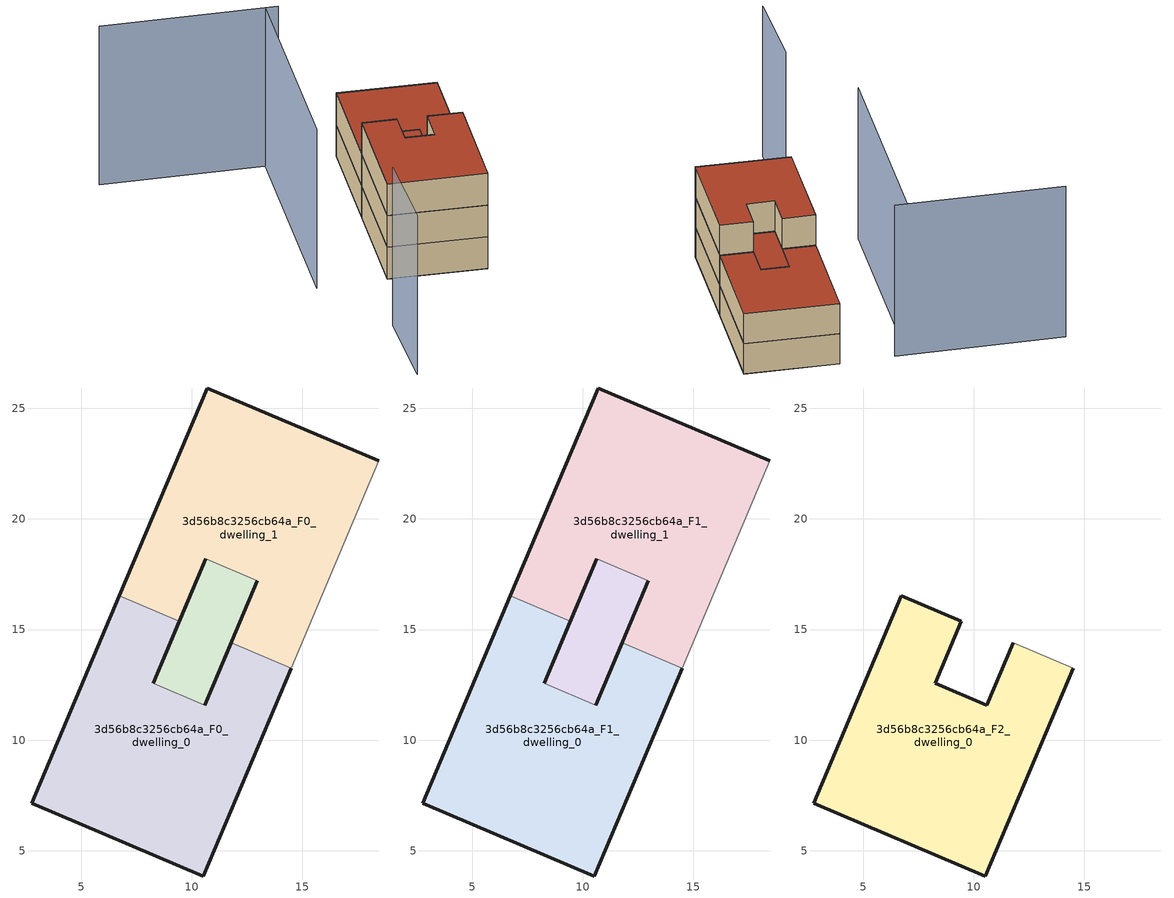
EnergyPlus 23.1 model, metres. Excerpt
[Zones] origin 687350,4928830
3d56b8c3256cb64a_F0_dwelling_0
 floor ground (EU_floor_Construction): 10.52,3.86 14.49,13.25 11.77,14.4 10.58,11.58 8.26,12.57 9.44,15.38 6.73,16.53 2.76,7.14 z0
 wall outside (EU_wall_Construction): 9.44,15.38 8.26,12.57 / 10.58,11.58 11.77,14.4 / 14.49,13.25 10.52,3.86 2.76,7.14 6.73,16.53 z0:3
 wall to 3d56b8c3256cb64a_F0_dwelling_1 (EU_wall_Construction): 6.73,16.53 9.44,15.38 / 11.77,14.4 14.49,13.25 z0:3
 wall to 3d56b8c3256cb64a_F0_circulation (EU_wall_Construction): 8.25,12.57 10.58,11.58 z0:3
3d56b8c3256cb64a_F0_dwelling_1
 floor ground (EU_floor_Construction): 14.49,13.25 18.46,22.64 10.7,25.92 6.73,16.53 9.44,15.38 10.64,18.2 12.96,17.21 11.77,14.4 z0
 wall outside (EU_wall_Construction): 10.64,18.2 9.44,15.38 / 6.73,16.53 10.7,25.92 18.46,22.64 z0:3
 wall adiabatic (EU_wall_Construction): 11.77,14.4 12.96,17.21 10.64,18.2 / 18.46,22.64 14.49,13.25 z0:3
3d56b8c3256cb64a_F0_circulation
 floor ground (EU_floor_Construction): 10.58,11.58 12.96,17.21 10.64,18.2 8.26,12.57 z0
 wall outside (EU_wall_Construction): 8.26,12.57 10.64,18.2 / 12.96,17.21 10.58,11.58 z0:3
 wall adiabatic (EU_wall_Construction): 10.64,18.2 12.96,17.21 z0:3
3d56b8c3256cb64a_F1_dwelling_0
 floor to 3d56b8c3256cb64a_F0_dwelling_0 (EU_floor_Construction): 10.52,3.86 14.49,13.25 11.77,14.4 10.58,11.58 8.25,12.57 9.44,15.38 6.73,16.53 2.76,7.14 z3
 wall outside (EU_wall_Construction): 9.44,15.38 8.26,12.57 / 10.58,11.58 11.77,14.4 / 14.49,13.25 10.52,3.86 2.76,7.14 6.73,16.53 z3:6
 wall to 3d56b8c3256cb64a_F1_dwelling_1 (EU_wall_Construction): 6.73,16.53 9.44,15.38 / 11.77,14.4 14.49,13.25 z3:6
 wall to 3d56b8c3256cb64a_F1_circulation (EU_wall_Construction): 8.25,12.57 10.58,11.58 z3:6
3d56b8c3256cb64a_F1_dwelling_1
 floor to 3d56b8c3256cb64a_F0_dwelling_1 (EU_floor_Construction): 14.49,13.25 18.46,22.64 10.7,25.92 6.73,16.53 9.44,15.38 10.64,18.2 12.96,17.21 11.77,14.4 z3
 wall outside (EU_wall_Construction): 10.64,18.2 9.44,15.38 / 6.73,16.53 10.7,25.92 18.46,22.64 z3:6
 wall adiabatic (EU_wall_Construction): 11.77,14.4 12.96,17.21 10.64,18.2 / 18.46,22.64 14.49,13.25 z3:6
 roof outside (EU_roof_Construction): 18.46,22.64 14.49,13.25 11.77,14.4 12.96,17.21 10.64,18.2 9.44,15.38 6.73,16.53 10.7,25.92 z6
3d56b8c3256cb64a_F1_circulation
 floor to 3d56b8c3256cb64a_F0_circulation (EU_floor_Construction): 10.58,11.58 12.96,17.21 10.64,18.2 8.25,12.57 z3
 wall outside (EU_wall_Construction): 8.26,12.57 10.64,18.2 / 12.96,17.21 10.58,11.58 z3:6
 wall adiabatic (EU_wall_Construction): 10.64,18.2 12.96,17.21 z3:6
 roof outside (EU_roof_Construction): 12.96,17.21 10.58,11.58 8.26,12.57 10.64,18.2 z6
3d56b8c3256cb64a_F2_dwelling_0
 floor to 3d56b8c3256cb64a_F1_dwelling_0 (EU_floor_Construction): 10.52,3.86 14.49,13.25 11.77,14.4 10.58,11.58 8.25,12.57 9.44,15.38 6.73,16.53 2.76,7.14 z6
 wall outside (EU_wall_Construction): 14.49,13.25 10.52,3.86 2.76,7.14 6.73,16.53 9.44,15.38 8.26,12.57 10.58,11.58 11.77,14.4 z6:9
 wall adiabatic (EU_wall_Construction): 11.77,14.4 14.49,13.25 z6:9
 roof outside (EU_roof_Construction): 14.49,13.25 10.52,3.86 2.76,7.14 6.73,16.53 9.44,15.38 8.26,12.57 10.58,11.58 11.77,14.4 z9
shading: 5.04,27.92 -2.79,9.24 / 6.06,27.52 -7.87,33.17 / -1.17,0.61 -3.97,-6.94 z0:15
[Building]
EU S2 Campaign: North Axis=0; Terrain=City; Solar Distribution=FullExterior
[Site:Location]
Bologna: Latitude=44.5; Longitude=11.25; Time Zone=1; Elevation=37
[SizingPeriod:WeatherFileDays]
AnnualSizingPeriod: Begin Month=1; Begin Day of Month=1; End Month=12; End Day of Month=31; Day of Week for Start Day=Monday; Use Weather File Daylight Saving Period=No; Use Weather File Rain and Snow Indicators=No
[MATERIAL]
EU_InternalMass_Material: Roughness=MediumRough; Thickness=0.1; Conductivity=1; Density=1800; Specific Heat=900; Thermal Absorptance=0.9; Solar Absorptance=0.7; Visible Absorptance=0.7
[MATERIAL:NOMASS] Roughness=MediumRough; Thermal Absorptance=0.9; Solar Absorptance=0.7; Visible Absorptance=0.7
Name | Thermal Resistance
EU_wall_NoMass | 0.937881
EU_roof_NoMass | 0.548572
EU_floor_NoMass | 0.71348
[CONSTRUCTION]
EU_wall_Construction: EU_wall_NoMass
EU_roof_Construction: EU_roof_NoMass
EU_floor_Construction: EU_floor_NoMass
EU_InternalMass_Construction: EU_InternalMass_Material
[ZONE] Type=1; Multiplier=1; Ceiling Height=autocalculate; Floor Area=autocalculate; Part of Total Floor Area=Yes
Name | Volume
3d56b8c3256cb64a_F0_dwelling_0; 3d56b8c3256cb64a_F1_dwelling_0; 3d56b8c3256cb64a_F2_dwelling_0 | 234.557
3d56b8c3256cb64a_F0_dwelling_1 | 234.533
3d56b8c3256cb64a_F1_dwelling_1 | 234.535
3d56b8c3256cb64a_F0_circulation | 46.3799
3d56b8c3256cb64a_F1_circulation | 46.3784
[INTERNALMASS] Construction=EU_InternalMass_Construction
Name | Zone or ZoneList | Surface Area
3d56b8c3256cb64a_F0_dwelling_0_EU_InternalMass | 3d56b8c3256cb64a_F0_dwelling_0 | 78.1782
3d56b8c3256cb64a_F0_dwelling_1_EU_InternalMass | 3d56b8c3256cb64a_F0_dwelling_1 | 78.1782
3d56b8c3256cb64a_F1_dwelling_0_EU_InternalMass | 3d56b8c3256cb64a_F1_dwelling_0 | 78.1782
3d56b8c3256cb64a_F1_dwelling_1_EU_InternalMass | 3d56b8c3256cb64a_F1_dwelling_1 | 78.1782
3d56b8c3256cb64a_F2_dwelling_0_EU_InternalMass | 3d56b8c3256cb64a_F2_dwelling_0 | 171.82
[OTHEREQUIPMENT] Fuel Type=Electricity; Design Level Calculation Method=Watts/Area; Power per Zone Floor Area=1; Fraction Latent=0; Fraction Radiant=0; Fraction Lost=0; Carbon Dioxide Generation Rate=0; EndUse Subcategory=EU_Step8_InternalGains
Name | Zone or ZoneList or Space or SpaceList | Schedule
EU_Step8_InternalGain_3d56b8c3256cb64a_F0_dwelling_0_f000 | 3d56b8c3256cb64a_F0_dwelling_0 | EU_Step8_GainSchedule_3d56b8c3256cb64a_F0_dwelling_0_f000
EU_Step8_InternalGain_3d56b8c3256cb64a_F0_dwelling_1_f000 | 3d56b8c3256cb64a_F0_dwelling_1 | EU_Step8_GainSchedule_3d56b8c3256cb64a_F0_dwelling_1_f000
EU_Step8_InternalGain_3d56b8c3256cb64a_F1_dwelling_0_f000 | 3d56b8c3256cb64a_F1_dwelling_0 | EU_Step8_GainSchedule_3d56b8c3256cb64a_F1_dwelling_0_f000
EU_Step8_InternalGain_3d56b8c3256cb64a_F1_dwelling_1_f000 | 3d56b8c3256cb64a_F1_dwelling_1 | EU_Step8_GainSchedule_3d56b8c3256cb64a_F1_dwelling_1_f000
EU_Step8_InternalGain_3d56b8c3256cb64a_F2_dwelling_0_f000 | 3d56b8c3256cb64a_F2_dwelling_0 | EU_Step8_GainSchedule_3d56b8c3256cb64a_F2_dwelling_0_f000
[ZONEINFILTRATION:DESIGNFLOWRATE] Schedule=EU_AlwaysOn; Design Flow Rate Calculation Method=Flow/Area; Flow Rate per Floor Area=0.0005; Constant Term Coefficient=1; Temperature Term Coefficient=0; Velocity Term Coefficient=0; Velocity Squared Term Coefficient=0
Name | Zone or ZoneList or Space or SpaceList
EU_Circulation_Infiltration_3d56b8c3256cb64a_F0_circulation | 3d56b8c3256cb64a_F0_circulation
EU_Circulation_Infiltration_3d56b8c3256cb64a_F1_circulation | 3d56b8c3256cb64a_F1_circulation
[ZONEVENTILATION:DESIGNFLOWRATE] Schedule=EU_AlwaysOn; Design Flow Rate Calculation Method=AirChanges/Hour; Air Changes per Hour=0.687892; Ventilation Type=Natural; Fan Pressure Rise=0; Fan Total Efficiency=1; Constant Term Coefficient=1; Temperature Term Coefficient=0; Velocity Term Coefficient=0; Velocity Squared Term Coefficient=0; Minimum Indoor Temperature=-100; Maximum Indoor Temperature=100; Delta Temperature=-100; Minimum Outdoor Temperature=-100; Maximum Outdoor Temperature=100; Maximum Wind Speed=40
Name | Zone or ZoneList or Space or SpaceList
EU_ConstantAir_3d56b8c3256cb64a_F0_dwelling_0 | 3d56b8c3256cb64a_F0_dwelling_0
EU_ConstantAir_3d56b8c3256cb64a_F0_dwelling_1 | 3d56b8c3256cb64a_F0_dwelling_1
EU_ConstantAir_3d56b8c3256cb64a_F1_dwelling_0 | 3d56b8c3256cb64a_F1_dwelling_0
EU_ConstantAir_3d56b8c3256cb64a_F1_dwelling_1 | 3d56b8c3256cb64a_F1_dwelling_1
EU_ConstantAir_3d56b8c3256cb64a_F2_dwelling_0 | 3d56b8c3256cb64a_F2_dwelling_0
[HVACTEMPLATE:THERMOSTAT] Constant Heating Setpoint=20; Constant Cooling Setpoint=50
EU_HeatOnly_3d56b8c3256cb64a_F0_dwelling_0; EU_HeatOnly_3d56b8c3256cb64a_F0_dwelling_1; EU_HeatOnly_3d56b8c3256cb64a_F1_dwelling_0; EU_HeatOnly_3d56b8c3256cb64a_F1_dwelling_1; EU_HeatOnly_3d56b8c3256cb64a_F2_dwelling_0
[HVACTEMPLATE:ZONE:IDEALLOADSAIRSYSTEM] System Availability Schedule=EU_AlwaysOn; Maximum Heating Supply Air Temperature=50; Minimum Cooling Supply Air Temperature=13; Maximum Heating Supply Air Humidity Ratio=0.0156; Minimum Cooling Supply Air Humidity Ratio=0.0077; Heating Limit=NoLimit; Cooling Limit=NoLimit; Heating Availability Schedule=EU_AlwaysOn; Cooling Availability Schedule=EU_CoolingOff; Dehumidification Control Type=ConstantSensibleHeatRatio; Cooling Sensible Heat Ratio=0.7; Dehumidification Setpoint=60; Humidification Control Type=None; Humidification Setpoint=30; Outdoor Air Method=None; Outdoor Air Flow Rate per Person=0.00944; Outdoor Air Flow Rate per Zone Floor Area=0; Outdoor Air Flow Rate per Zone=0; Demand Controlled Ventilation Type=None; Outdoor Air Economizer Type=NoEconomizer; Heat Recovery Type=None; Sensible Heat Recovery Effectiveness=0.7; Latent Heat Recovery Effectiveness=0.65
Name | Template Thermostat
3d56b8c3256cb64a_F0_dwelling_0 | EU_HeatOnly_3d56b8c3256cb64a_F0_dwelling_0
3d56b8c3256cb64a_F0_dwelling_1 | EU_HeatOnly_3d56b8c3256cb64a_F0_dwelling_1
3d56b8c3256cb64a_F1_dwelling_0 | EU_HeatOnly_3d56b8c3256cb64a_F1_dwelling_0
3d56b8c3256cb64a_F1_dwelling_1 | EU_HeatOnly_3d56b8c3256cb64a_F1_dwelling_1
3d56b8c3256cb64a_F2_dwelling_0 | EU_HeatOnly_3d56b8c3256cb64a_F2_dwelling_0
[SIZING:ZONE] Zone Cooling Design Supply Air Temperature Input Method=SupplyAirTemperature; Zone Cooling Design Supply Air Temperature=13; Zone Heating Design Supply Air Temperature Input Method=SupplyAirTemperature; Zone Heating Design Supply Air Temperature=50; Zone Cooling Design Supply Air Humidity Ratio=0.008; Zone Heating Design Supply Air Humidity Ratio=0.008; Cooling Design Air Flow Method=DesignDay; Cooling Design Air Flow Rate=0; Cooling Minimum Air Flow per Zone Floor Area=0.000762; Cooling Minimum Air Flow=0; Cooling Minimum Air Flow Fraction=0.2; Heating Design Air Flow Method=DesignDay; Heating Design Air Flow Rate=0; Heating Maximum Air Flow per Zone Floor Area=0.002032; Heating Maximum Air Flow=0.141576; Heating Maximum Air Flow Fraction=0.3; Account for Dedicated Outdoor Air System=No; Dedicated Outdoor Air System Control Strategy=NeutralSupplyAir; Dedicated Outdoor Air Low Setpoint Temperature for Design=autosize; Dedicated Outdoor Air High Setpoint Temperature for Design=autosize; Zone Load Sizing Method=Sensible Load Only No Latent Load; Zone Latent Cooling Design Supply Air Humidity Ratio Input Method=HumidityRatioDifference; Zone Cooling Design Supply Air Humidity Ratio Difference=0.005; Zone Latent Heating Design Supply Air Humidity Ratio Input Method=HumidityRatioDifference; Zone Humidification Design Supply Air Humidity Ratio Difference=0.005
3d56b8c3256cb64a_F0_dwelling_0; 3d56b8c3256cb64a_F0_dwelling_1; 3d56b8c3256cb64a_F1_dwelling_0; 3d56b8c3256cb64a_F1_dwelling_1; 3d56b8c3256cb64a_F2_dwelling_0
[SCHEDULE:CONSTANT]
Name | Hourly Value
EU_AlwaysOn | 1
EU_CoolingOff | 0
[SCHEDULE:FILE] Column Number=1; Rows to Skip at Top=0; Number of Hours of Data=8760; Column Separator=Comma; Interpolate to Timestep=No; Minutes per Item=60; Adjust Schedule for Daylight Savings=Yes
Name | File
EU_Step8_GainSchedule_3d56b8c3256cb64a_F0_dwelling_0_f000 | ../../schedules/3d56b8c3256cb64a/3d56b8c3256cb64a_F0_dwelling_0_f000_gain.csv
EU_Step8_GainSchedule_3d56b8c3256cb64a_F0_dwelling_1_f000 | ../../schedules/3d56b8c3256cb64a/3d56b8c3256cb64a_F0_dwelling_1_f000_gain.csv
EU_Step8_GainSchedule_3d56b8c3256cb64a_F1_dwelling_0_f000 | ../../schedules/3d56b8c3256cb64a/3d56b8c3256cb64a_F1_dwelling_0_f000_gain.csv
EU_Step8_GainSchedule_3d56b8c3256cb64a_F1_dwelling_1_f000 | ../../schedules/3d56b8c3256cb64a/3d56b8c3256cb64a_F1_dwelling_1_f000_gain.csv
EU_Step8_GainSchedule_3d56b8c3256cb64a_F2_dwelling_0_f000 | ../../schedules/3d56b8c3256cb64a/3d56b8c3256cb64a_F2_dwelling_0_f000_gain.csv
